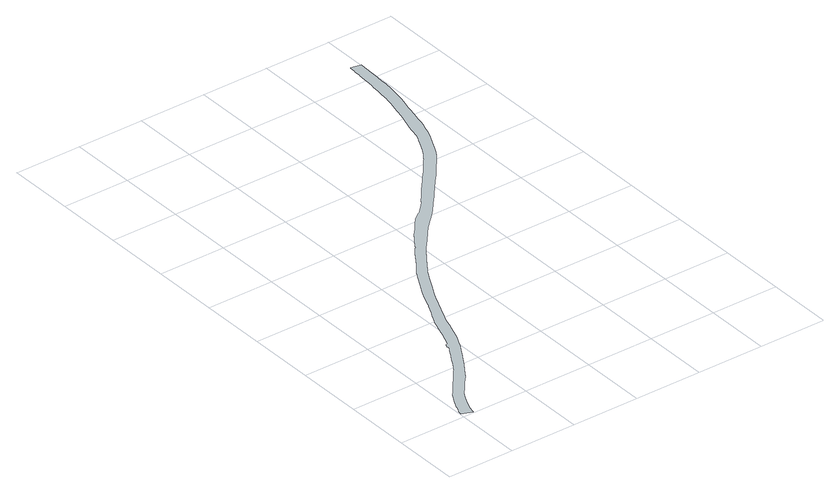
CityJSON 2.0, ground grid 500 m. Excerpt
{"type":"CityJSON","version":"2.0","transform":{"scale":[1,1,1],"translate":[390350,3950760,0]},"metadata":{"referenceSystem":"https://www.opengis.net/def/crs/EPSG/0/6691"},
"CityObjects":{
"object1":{"type":"GenericCityObject","attributes":{"class":"0","urbanPlanType":"21","prefecture":"13","city":"13100"},"geometry":[{"type":"MultiSurface","lod":"0","boundaries":[[[0,1,2,3,4,5,6,7,8,9,10,11,12,13,14,15,16,17,18,19,20,21,22,23,24,25,26,27,28,29,30,31,32,33,34,35,36,37,38,39,40,41,42,43,44,45,46,47,48,49,50,51,52,53,54,55,56,57,58,59,60,61,62,63,64,65,66,67,68,69,70,71,72,73,74,75,76,77,78,79,80,81,82,83,84,85,86,87,88,89,90,91,92,93,94,95,96,97,98,99,100,101,102,103,104,105,106,107,108,109,110,111,112,113,114,115,116,117,118,119,120,121,122,123,124,125,126,127,128,129,130,131,132,133,134,135,136,137,138,139,140,141,142,143,144,145,146,147,148,149,150,151,152,153,154,155,156,157,158,159,160,161,162,163,164,165,166,167,168,169,170,171,172,173,174,175,176,177,178,179,180,181,182,183,184,185,186,187,188,189,190,191,192,193,194,195,196,197,198,199,200,201,202,203,204,205,206,207,208,209,210,211,212,213,214,215,216,217,218,219,220,221,222,223,224,225,226,227,228,229,230,231,232,233,234,235,236,237,238,239,240,241,242,243,244,245,246,247,248,249,250,251,252,253,254,255,256,257,258,259,260,261,262,263,264,265,266,267,268,269,270,271,272,273,274,275,276,277,278,279,280,281,282,283,284,285,286,287]]]}]}
},
"vertices":[
[84,9,0],[89,29,0],[97,61,0],[98,67,0],[113,103,0],[127,138,0],[141,163,0],[157,194,0],[159,196,0],[175,222,0],[205,257,0],[250,315,0],[295,365,0],[341,433,0],[377,485,0],[410,539,0],[441,590,0],[464,628,0],[485,665,0],[493,681,0],[510,715,0],[535,766,0],[556,824,0],[572,867,0],[580,891,0],[602,959,0],[619,1003,0],[644,1064,0],[653,1085,0],[708,1209,0],[714,1221,0],[736,1265,0],[774,1336,0],[816,1414,0],[850,1477,0],[857,1488,0],[864,1497,0],[873,1511,0],[895,1543,0],[945,1616,0],[1000,1690,0],[1015,1709,0],[1080,1784,0],[1131,1842,0],[1179,1899,0],[1184,1905,0],[1206,1926,0],[1251,1969,0],[1282,1999,0],[1299,2015,0],[1325,2044,0],[1408,2141,0],[1419,2153,0],[1447,2186,0],[1544,2300,0],[1591,2355,0],[1601,2367,0],[1636,2409,0],[1707,2500,0],[1712,2506,0],[1729,2529,0],[1753,2565,0],[1761,2579,0],[1770,2593,0],[1780,2614,0],[1826,2708,0],[1835,2727,0],[1841,2742,0],[1861,2794,0],[1876,2835,0],[1889,2876,0],[1894,2898,0],[1905,2940,0],[1913,2982,0],[1918,3002,0],[1922,3023,0],[1927,3045,0],[1935,3079,0],[1944,3116,0],[1955,3156,0],[1965,3202,0],[1973,3248,0],[1980,3295,0],[1987,3340,0],[1993,3394,0],[1991,3415,0],[1993,3440,0],[1996,3492,0],[2000,3560,0],[2003,3610,0],[2007,3667,0],[1949,3678,0],[1929,3681,0],[1926,3648,0],[1925,3646,0],[1924,3629,0],[1924,3626,0],[1921,3574,0],[1920,3569,0],[1917,3514,0],[1915,3491,0],[1910,3440,0],[1910,3437,0],[1910,3433,0],[1907,3411,0],[1900,3352,0],[1897,3321,0],[1891,3269,0],[1890,3258,0],[1888,3247,0],[1881,3213,0],[1876,3193,0],[1871,3168,0],[1863,3132,0],[1856,3102,0],[1851,3079,0],[1845,3056,0],[1839,3036,0],[1794,2877,0],[1790,2862,0],[1778,2801,0],[1777,2799,0],[1774,2789,0],[1773,2787,0],[1767,2771,0],[1757,2750,0],[1737,2709,0],[1705,2642,0],[1686,2610,0],[1679,2599,0],[1671,2588,0],[1669,2586,0],[1663,2577,0],[1658,2569,0],[1654,2563,0],[1653,2561,0],[1642,2544,0],[1640,2542,0],[1634,2538,0],[1629,2530,0],[1622,2522,0],[1619,2519,0],[1612,2509,0],[1611,2509,0],[1552,2435,0],[1507,2383,0],[1505,2381,0],[1485,2356,0],[1443,2307,0],[1422,2282,0],[1389,2243,0],[1387,2240,0],[1359,2204,0],[1343,2186,0],[1330,2168,0],[1322,2157,0],[1300,2132,0],[1278,2109,0],[1269,2100,0],[1262,2093,0],[1256,2087,0],[1252,2084,0],[1244,2077,0],[1236,2071,0],[1222,2061,0],[1208,2050,0],[1196,2041,0],[1184,2031,0],[1171,2019,0],[1159,2007,0],[1151,1998,0],[1149,1996,0],[1146,1993,0],[1146,1992,0],[1133,1978,0],[1120,1962,0],[1098,1934,0],[1051,1879,0],[1031,1852,0],[1033,1851,0],[1028,1844,0],[1026,1842,0],[1019,1832,0],[974,1773,0],[975,1771,0],[976,1772,0],[979,1770,0],[964,1749,0],[959,1752,0],[949,1740,0],[935,1721,0],[925,1705,0],[854,1600,0],[842,1583,0],[829,1568,0],[796,1525,0],[792,1517,0],[780,1495,0],[773,1482,0],[772,1482,0],[727,1400,0],[687,1327,0],[662,1270,0],[641,1222,0],[626,1188,0],[625,1185,0],[616,1163,0],[615,1163,0],[607,1146,0],[595,1122,0],[580,1090,0],[568,1067,0],[559,1049,0],[549,1028,0],[541,1013,0],[536,1002,0],[531,991,0],[527,982,0],[523,969,0],[516,948,0],[508,925,0],[500,903,0],[492,878,0],[489,868,0],[483,850,0],[472,819,0],[467,806,0],[464,797,0],[462,791,0],[459,784,0],[452,765,0],[443,744,0],[441,741,0],[440,739,0],[436,739,0],[428,739,0],[427,737,0],[424,732,0],[417,717,0],[416,716,0],[422,707,0],[423,706,0],[423,705,0],[423,704,0],[423,703,0],[423,702,0],[423,701,0],[411,681,0],[410,679,0],[390,647,0],[386,640,0],[371,614,0],[353,583,0],[335,551,0],[324,534,0],[315,519,0],[310,510,0],[304,502,0],[303,499,0],[299,493,0],[297,490,0],[294,486,0],[292,482,0],[285,473,0],[280,468,0],[273,459,0],[252,432,0],[232,408,0],[211,382,0],[190,356,0],[171,332,0],[152,309,0],[131,283,0],[121,270,0],[115,263,0],[109,256,0],[102,247,0],[93,233,0],[85,218,0],[70,193,0],[60,175,0],[54,162,0],[47,146,0],[39,129,0],[33,113,0],[19,78,0],[15,72,0],[7,40,0]
]}
